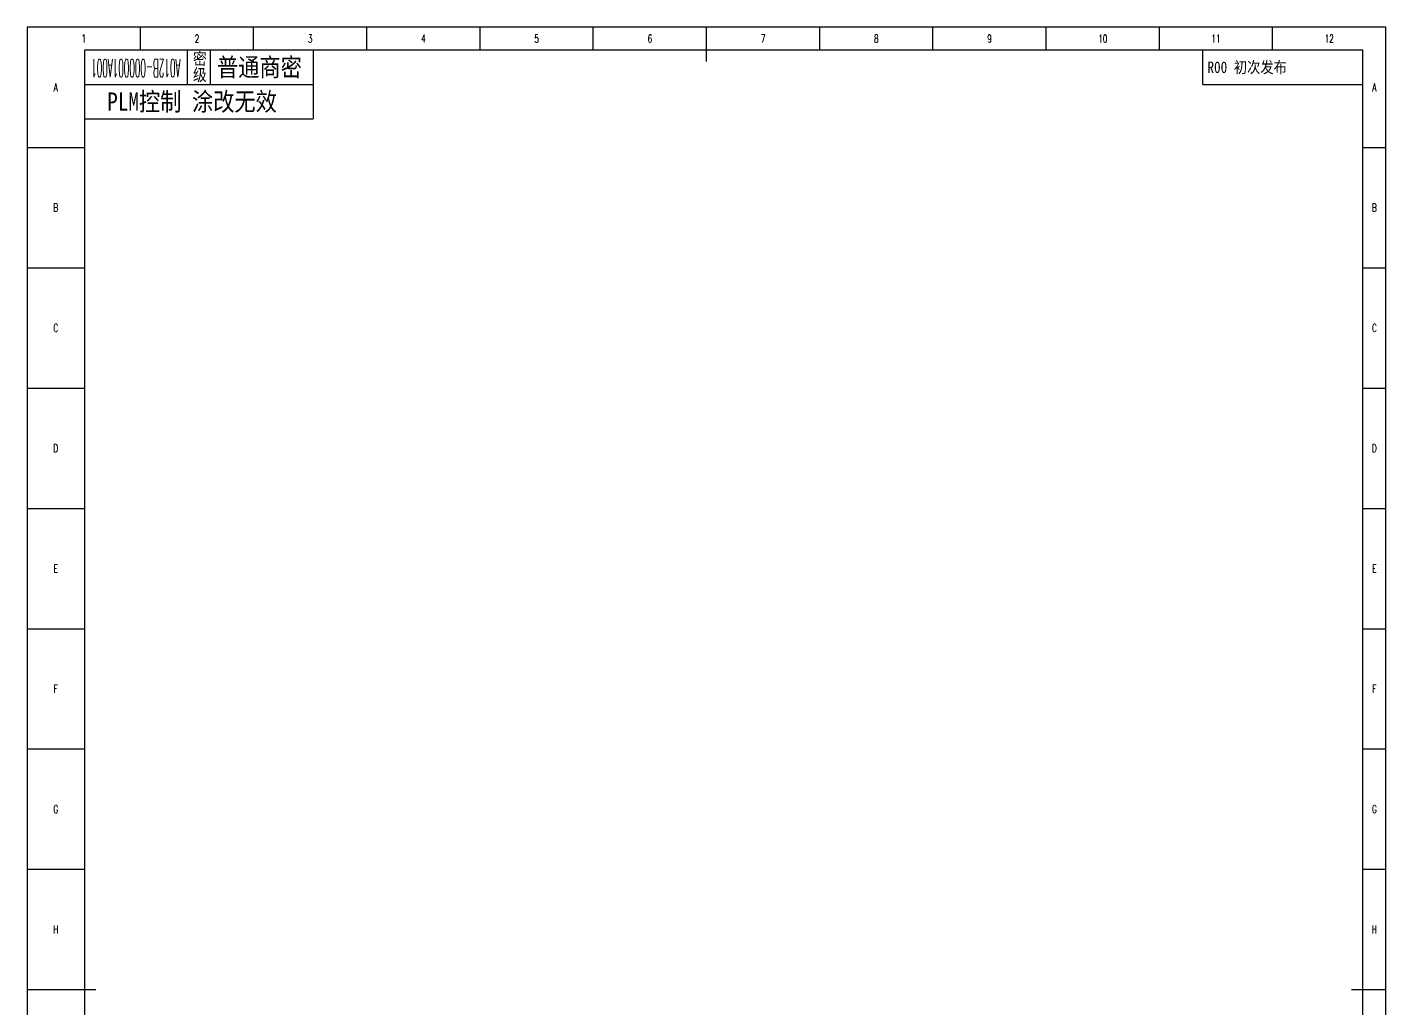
# Model space of a CAD drawing. Header units: millimetres. Extents: x 0 to 594, y 0 to 841.
# Drawn here: x 0 to 594, y 412 to 841 of the extents above; entities that cross this region are included whole.
import ezdxf
from ezdxf.enums import TextEntityAlignment as Align

# ---------------------------------------------------------------- set-up
doc = ezdxf.new("R2010")
doc.units = ezdxf.units.MM
doc.layers.add('PDM_Title', color=7, linetype='Continuous')
doc.styles.add('HZ', font='TXT.SHX', dxfattribs={"width": 0.667, "bigfont": 'HZTXT.SHX'})
doc.styles.add('pdmHT', font='SIMHEI.TTF')

# ---------------------------------------------------------------- blocks, each defined once
blk = doc.blocks.new('FitPDM_DWGFrame')
at = {"layer": 'PDM_Title', "color": 2}
for p, q in [((594, 841), (0, 841)), ((0, 841), (0, 0)), ((49.5, 831), (49.5, 841)), ((99, 831), (99, 841)), ((148.5, 831), (148.5, 841)), ((198, 831), (198, 841)), ((247.5, 831), (247.5, 841)), ((346.5, 831), (346.5, 841)), ((396, 831), (396, 841)), ((445.5, 831), (445.5, 841)), ((495, 831), (495, 841)), ((544.5, 831), (544.5, 841)), ((594, 0), (594, 841)), ((0, 788.4375), (25, 788.4375)), ((584, 788.4375), (594, 788.4375)), ((0, 735.875), (25, 735.875)), ((584, 735.875), (594, 735.875)), ((0, 683.3125), (25, 683.3125)), ((584, 683.3125), (594, 683.3125)), ((0, 630.75), (25, 630.75)), ((584, 630.75), (594, 630.75)), ((0, 578.1875), (25, 578.1875)), ((584, 578.1875), (594, 578.1875)), ((0, 525.625), (25, 525.625)), ((584, 525.625), (594, 525.625)), ((0, 473.0625), (25, 473.0625)), ((584, 473.0625), (594, 473.0625))]:
    blk.add_line(p, q, dxfattribs=at)
at = {"layer": 'PDM_Title', "color": 0}
for p, q in [((297, 826), (297, 841)), ((584, 831), (25, 831)), ((25, 831), (25, 10)), ((70, 831), (70, 816)), ((80, 831), (80, 816)), ((125, 831), (125, 816)), ((514, 816), (514, 831)), ((584, 10), (584, 831)), ((25, 816), (70, 816)), ((70, 816), (125, 816)), ((125, 816), (125, 801)), ((514, 816), (584, 816)), ((25, 801), (125, 801)), ((0, 420.5), (30, 420.5)), ((579, 420.5), (594, 420.5))]:
    blk.add_line(p, q, dxfattribs=at)
at = {"layer": 'PDM_Title', "color": 2, "style": 'HZ', "width": 0.667}
for s, p in [('1', (24.75, 836)), ('2', (74.25, 836)), ('3', (123.75, 836)), ('4', (173.25, 836)), ('5', (222.75, 836)), ('6', (272.25, 836)), ('7', (321.75, 836)), ('8', (371.25, 836)), ('9', (420.75, 836)), ('10', (470.25, 836)), ('11', (519.75, 836)), ('12', (569.25, 836)), ('A', (12.5, 814.7188)), ('A', (589, 814.7188)), ('B', (12.5, 762.1562)), ('B', (589, 762.1562)), ('C', (12.5, 709.5938)), ('C', (589, 709.5938)), ('D', (12.5, 657.0312)), ('D', (589, 657.0312)), ('E', (12.5, 604.4688)), ('E', (589, 604.4688)), ('F', (12.5, 551.9062)), ('F', (589, 551.9062)), ('G', (12.5, 499.3438)), ('G', (589, 499.3438)), ('H', (12.5, 446.7812)), ('H', (589, 446.7812))]:
    blk.add_text(s, height=3.5, dxfattribs=at).set_placement(p, align=Align.MIDDLE_CENTER)
at = {"layer": 'PDM_Title', "color": 2, "style": 'HZ', "width": 0.365625}
blk.add_text('A012B-000001A001', height=8, rotation=179.9999998, dxfattribs=at).set_placement((67, 827.1), (28, 827.1), align=Align.FIT)
at = {"layer": 'PDM_Title', "color": 2, "style": 'HZ'}
for s, p in [('密', (72.5, 824)), ('级', (72.5, 817))]:
    blk.add_text(s, height=6, dxfattribs=at).set_placement(p)
at = {"layer": 'PDM_Title', "color": 2, "style": 'pdmHT', "width": 0.85}
for s, height, p in [('普通商密', 8, (83, 819.5)), ('R00 初次发布', 5, (516, 821)), ('PLM控制 涂改无效', 8, (35, 804.5))]:
    blk.add_text(s, height=height, dxfattribs=at).set_placement(p)

msp = doc.modelspace()

# ---------------------------------------------------------------- block references
at = {"layer": 'PDM_Title'}
msp.add_blockref('FitPDM_DWGFrame', (0, 0), dxfattribs=at)

doc.saveas('drawing.dxf')
